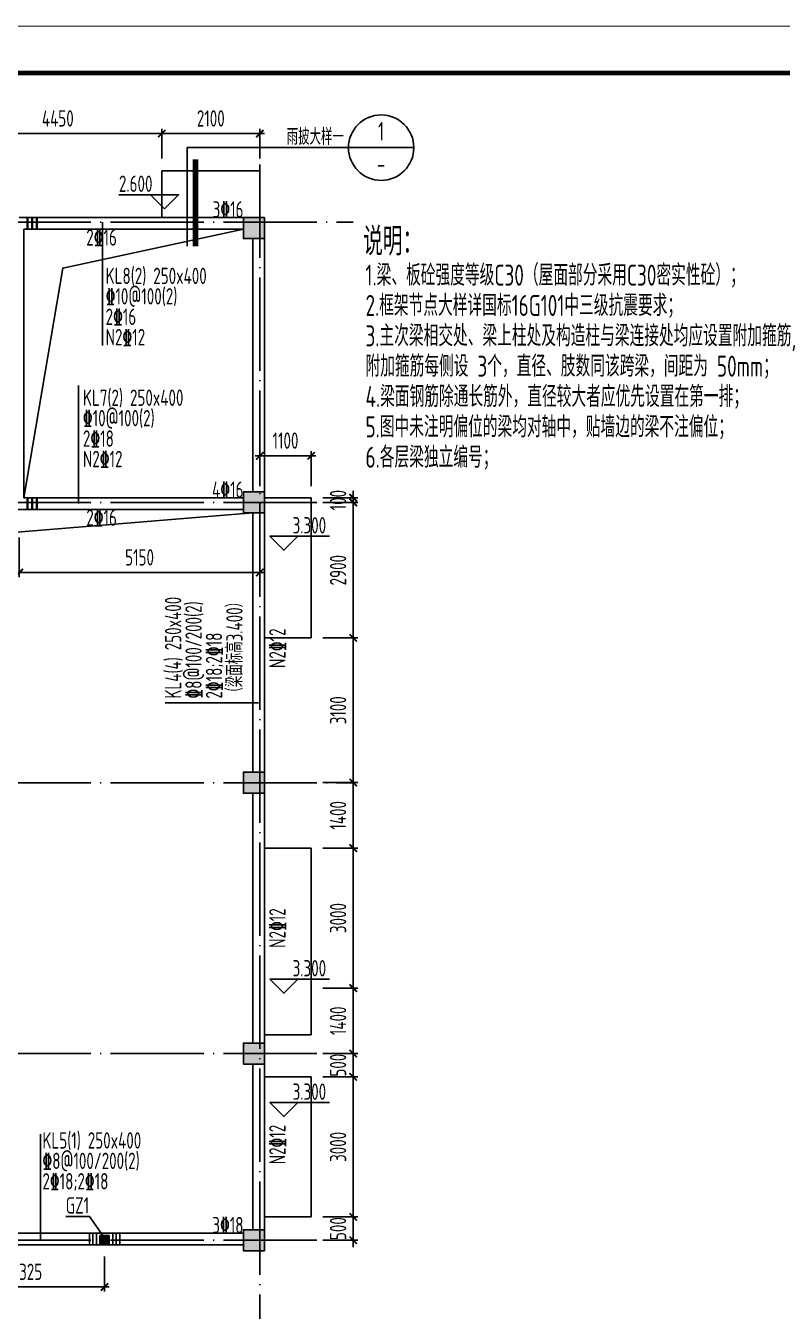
# Model space of a CAD drawing. Extents: x 297659 to 993057, y 192802 to 252212.
# Drawn here: x 743974 to 760173, y 207292 to 234822 of the extents above; entities that cross this region are included whole.
import ezdxf
from ezdxf.enums import TextEntityAlignment as Align

# ---------------------------------------------------------------- set-up
doc = ezdxf.new("R2010")
doc.units = 0
doc.header["$LTSCALE"] = 1000
doc.linetypes.add('DOTE', pattern=[2.42, 2, -0.2, 0.02, -0.2])
doc.layers.get('0').update_dxf_attribs({"linetype": 'CONTINUOUS'})
doc.layers.get('DEFPOINTS').update_dxf_attribs({"linetype": 'CONTINUOUS'})
for name, color, linetype in [('AXIS', 8, 'DOTE'), ('COLU', 7, 'CONTINUOUS'), ('DIM', 3, 'CONTINUOUS'), ('FRAME', 3, 'CONTINUOUS'), ('S_BEAM', 4, 'CONTINUOUS'), ('S_BEAMDIMLOCAL', 7, 'CONTINUOUS'), ('S_BEAMDIMLOCALVER', 7, 'CONTINUOUS'), ('S_BEAMDIMMASS', 2, 'CONTINUOUS'), ('S_BEAMDIMMASSVER', 2, 'CONTINUOUS'), ('S_CL', 2, 'CONTINUOUS'), ('S_SUBBEAMHOOP', 1, 'CONTINUOUS'), ('TEXT', 7, 'CONTINUOUS'), ('THIN', 7, 'CONTINUOUS'), ('TK', 211, 'CONTINUOUS'), ('板标注', 221, 'CONTINUOUS'), ('构造', 6, 'CONTINUOUS'), ('柱涂实', 54, 'CONTINUOUS'), ('洞口边线', 7, 'CONTINUOUS'), ('第三道尺寸线', 4, 'CONTINUOUS')]:
    doc.layers.add(name, color=color, linetype=linetype)
doc.styles.add('TSSD_Dimension', font='tssdeng.shx', dxfattribs={"width": 0.7, "bigfont": 'hztxt.shx'})
doc.styles.add('TSSD_Label', font='tssdeng.shx', dxfattribs={"width": 0.7, "bigfont": 'aHzTXT.shx'})
doc.styles.add('TSSD_Num', font='Tssdeng.shx', dxfattribs={"width": 0.7, "bigfont": 'hztxt.shx'})
doc.styles.add('TSSD_Rein', font='tssdeng.shx', dxfattribs={"width": 0.7, "bigfont": 'hztxt.shx'})
doc.dimstyles.new('TSSD_100_100', dxfattribs={"dimtxt": 350, "dimasz": 150, "dimexe": 100, "dimexo": 250, "dimgap": 150, "dimtad": 1, "dimdec": 0, "dimzin": 0, "dimdsep": 46, "dimtxsty": 'TSSD_Dimension', "dimblk": 'ARCHTICK', "dimcen": 0, "dimdle": 100, "dimclrd": 3, "dimclre": 3, "dimclrt": 7, "dimadec": 0, "dimazin": 0, "dimtfac": 1, "dimtdec": 0, "dimtix": 1, "dimtmove": 2, "dimatfit": 3, "dimfxl": 0, "dimtolj": 1, "dimtzin": 0, "dimarcsym": 0})

# ---------------------------------------------------------------- blocks, each defined once
blk = doc.blocks.new('_ARCHTICK')
at = {"color": 0}
blk.add_lwpolyline([(-0.53, -0.53, 0.25, 0.25, 0), (0.53, 0.53, 0.5, 0.5, 0)], format="xyseb", dxfattribs=at)
blk = doc.blocks.new('*D85')
at = {"layer": 'DEFPOINTS', "color": 0}
for p in [(743837, 224112), (748987, 224112), (743837, 223112)]:
    blk.add_point(p, dxfattribs=at)
at = {"layer": '第三道尺寸线', "color": 3, "lineweight": -2}
for p, q in [((743837, 223862), (743837, 223012)), ((748987, 223862), (748987, 223012)), ((749087, 223112), (743737, 223112))]:
    blk.add_line(p, q, dxfattribs=at)
at = {"layer": '第三道尺寸线', "color": 3, "lineweight": -2, "xscale": 150, "yscale": 150, "zscale": 150, "rotation": 180}
blk.add_blockref('_ARCHTICK', (743837, 223112), dxfattribs=at)
at = {"layer": '第三道尺寸线', "color": 3, "lineweight": -2, "xscale": 150, "yscale": 150, "zscale": 150}
blk.add_blockref('_ARCHTICK', (748987, 223112), dxfattribs=at)
at = {"layer": '第三道尺寸线', "color": 7, "insert": (746412, 223437), "char_height": 350, "attachment_point": 5, "style": 'TSSD_Dimension'}
blk.add_mtext('\\A1;5150', dxfattribs=at)
blk = doc.blocks.new('*D103')
at = {"layer": 'DEFPOINTS', "color": 0}
for p in [(742337, 208712), (745662, 208712), (742337, 207812)]:
    blk.add_point(p, dxfattribs=at)
at = {"layer": 'DIM', "color": 3, "lineweight": -2}
for p, q in [((742337, 208462), (742337, 207712)), ((745662, 208462), (745662, 207712)), ((745762, 207812), (742237, 207812))]:
    blk.add_line(p, q, dxfattribs=at)
at = {"layer": 'DIM', "color": 3, "lineweight": -2, "xscale": 150, "yscale": 150, "zscale": 150, "rotation": 180}
blk.add_blockref('_ARCHTICK', (742337, 207812), dxfattribs=at)
at = {"layer": 'DIM', "color": 3, "lineweight": -2, "xscale": 150, "yscale": 150, "zscale": 150}
blk.add_blockref('_ARCHTICK', (745662, 207812), dxfattribs=at)
at = {"layer": 'DIM', "color": 7, "insert": (743999, 208137), "char_height": 350, "attachment_point": 5, "style": 'TSSD_Dimension'}
blk.add_mtext('\\A1;3325', dxfattribs=at)
blk = doc.blocks.new('*D104')
at = {"layer": 'DEFPOINTS', "color": 0}
for p in [(750087, 225612), (748987, 224712), (750087, 224712)]:
    blk.add_point(p, dxfattribs=at)
at = {"layer": '第三道尺寸线', "color": 3, "lineweight": -2}
for p, q in [((748887, 225612), (750187, 225612)), ((748987, 224962), (748987, 225712)), ((750087, 224962), (750087, 225712))]:
    blk.add_line(p, q, dxfattribs=at)
at = {"layer": '第三道尺寸线', "color": 3, "lineweight": -2, "xscale": 150, "yscale": 150, "zscale": 150, "rotation": 180}
blk.add_blockref('_ARCHTICK', (748987, 225612), dxfattribs=at)
at = {"layer": '第三道尺寸线', "color": 3, "lineweight": -2, "xscale": 150, "yscale": 150, "zscale": 150}
blk.add_blockref('_ARCHTICK', (750087, 225612), dxfattribs=at)
at = {"layer": '第三道尺寸线', "color": 7, "insert": (749537, 225937), "char_height": 350, "attachment_point": 5, "style": 'TSSD_Dimension'}
blk.add_mtext('\\A1;1100', dxfattribs=at)
blk = doc.blocks.new('*D105')
at = {"layer": 'DEFPOINTS', "color": 0}
for p in [(750087, 209312), (750987, 209312), (750087, 208812)]:
    blk.add_point(p, dxfattribs=at)
at = {"layer": '第三道尺寸线', "color": 3, "lineweight": -2}
for p, q in [((750337, 209312), (751087, 209312)), ((750987, 209312), (750987, 209462)), ((750987, 208812), (750987, 209312)), ((750337, 208812), (751087, 208812)), ((750987, 208812), (750987, 208662))]:
    blk.add_line(p, q, dxfattribs=at)
at = {"layer": '第三道尺寸线', "color": 3, "lineweight": -2, "xscale": 150, "yscale": 150, "zscale": 150}
for p, rotation in [((750987, 209312), 270), ((750987, 208812), 90)]:
    blk.add_blockref('_ARCHTICK', p, dxfattribs=dict(at, rotation=rotation))
at = {"layer": '第三道尺寸线', "color": 7, "insert": (750662, 209062), "char_height": 350, "attachment_point": 5, "rotation": 90, "style": 'TSSD_Dimension'}
blk.add_mtext('\\A1;500', dxfattribs=at)
blk = doc.blocks.new('*D106')
at = {"layer": 'DEFPOINTS', "color": 0}
for p in [(750087, 212312), (750987, 212312), (750087, 209312)]:
    blk.add_point(p, dxfattribs=at)
at = {"layer": '第三道尺寸线', "color": 3, "lineweight": -2}
for p, q in [((750337, 212312), (751087, 212312)), ((750987, 209212), (750987, 212412)), ((750337, 209312), (751087, 209312))]:
    blk.add_line(p, q, dxfattribs=at)
at = {"layer": '第三道尺寸线', "color": 3, "lineweight": -2, "xscale": 150, "yscale": 150, "zscale": 150}
for p, rotation in [((750987, 212312), 90), ((750987, 209312), 270)]:
    blk.add_blockref('_ARCHTICK', p, dxfattribs=dict(at, rotation=rotation))
at = {"layer": '第三道尺寸线', "color": 7, "insert": (750662, 210812), "char_height": 350, "attachment_point": 5, "rotation": 90, "style": 'TSSD_Dimension'}
blk.add_mtext('\\A1;3000', dxfattribs=at)
blk = doc.blocks.new('*D107')
at = {"layer": 'DEFPOINTS', "color": 0}
for p in [(750087, 212812), (750987, 212812), (750087, 212312)]:
    blk.add_point(p, dxfattribs=at)
at = {"layer": '第三道尺寸线', "color": 3, "lineweight": -2}
for p, q in [((750337, 212812), (751087, 212812)), ((750987, 212812), (750987, 212962)), ((750987, 212312), (750987, 212812)), ((750337, 212312), (751087, 212312)), ((750987, 212312), (750987, 212162))]:
    blk.add_line(p, q, dxfattribs=at)
at = {"layer": '第三道尺寸线', "color": 3, "lineweight": -2, "xscale": 150, "yscale": 150, "zscale": 150}
for p, rotation in [((750987, 212812), 270), ((750987, 212312), 90)]:
    blk.add_blockref('_ARCHTICK', p, dxfattribs=dict(at, rotation=rotation))
at = {"layer": '第三道尺寸线', "color": 7, "insert": (750662, 212562), "char_height": 350, "attachment_point": 5, "rotation": 90, "style": 'TSSD_Dimension'}
blk.add_mtext('\\A1;500', dxfattribs=at)
blk = doc.blocks.new('*D108')
at = {"layer": 'DEFPOINTS', "color": 0}
for p in [(750087, 214212), (750987, 214212), (750087, 212812)]:
    blk.add_point(p, dxfattribs=at)
at = {"layer": '第三道尺寸线', "color": 3, "lineweight": -2}
for p, q in [((750337, 214212), (751087, 214212)), ((750987, 212712), (750987, 214312)), ((750337, 212812), (751087, 212812))]:
    blk.add_line(p, q, dxfattribs=at)
at = {"layer": '第三道尺寸线', "color": 3, "lineweight": -2, "xscale": 150, "yscale": 150, "zscale": 150}
for p, rotation in [((750987, 214212), 90), ((750987, 212812), 270)]:
    blk.add_blockref('_ARCHTICK', p, dxfattribs=dict(at, rotation=rotation))
at = {"layer": '第三道尺寸线', "color": 7, "insert": (750662, 213512), "char_height": 350, "attachment_point": 5, "rotation": 90, "style": 'TSSD_Dimension'}
blk.add_mtext('\\A1;1400', dxfattribs=at)
blk = doc.blocks.new('*D109')
at = {"layer": 'DEFPOINTS', "color": 0}
for p in [(750087, 217212), (750987, 217212), (750087, 214212)]:
    blk.add_point(p, dxfattribs=at)
at = {"layer": '第三道尺寸线', "color": 3, "lineweight": -2}
for p, q in [((750987, 214112), (750987, 217312)), ((750337, 217212), (751087, 217212)), ((750337, 214212), (751087, 214212))]:
    blk.add_line(p, q, dxfattribs=at)
at = {"layer": '第三道尺寸线', "color": 3, "lineweight": -2, "xscale": 150, "yscale": 150, "zscale": 150}
for p, rotation in [((750987, 217212), 90), ((750987, 214212), 270)]:
    blk.add_blockref('_ARCHTICK', p, dxfattribs=dict(at, rotation=rotation))
at = {"layer": '第三道尺寸线', "color": 7, "insert": (750662, 215712), "char_height": 350, "attachment_point": 5, "rotation": 90, "style": 'TSSD_Dimension'}
blk.add_mtext('\\A1;3000', dxfattribs=at)
blk = doc.blocks.new('*D110')
at = {"layer": 'DEFPOINTS', "color": 0}
for p in [(750087, 218612), (750987, 218612), (750087, 217212)]:
    blk.add_point(p, dxfattribs=at)
at = {"layer": '第三道尺寸线', "color": 3, "lineweight": -2}
for p, q in [((750337, 218612), (751087, 218612)), ((750987, 217112), (750987, 218712)), ((750337, 217212), (751087, 217212))]:
    blk.add_line(p, q, dxfattribs=at)
at = {"layer": '第三道尺寸线', "color": 3, "lineweight": -2, "xscale": 150, "yscale": 150, "zscale": 150}
for p, rotation in [((750987, 218612), 90), ((750987, 217212), 270)]:
    blk.add_blockref('_ARCHTICK', p, dxfattribs=dict(at, rotation=rotation))
at = {"layer": '第三道尺寸线', "color": 7, "insert": (750662, 217912), "char_height": 350, "attachment_point": 5, "rotation": 90, "style": 'TSSD_Dimension'}
blk.add_mtext('\\A1;1400', dxfattribs=at)
blk = doc.blocks.new('*D111')
at = {"layer": 'DEFPOINTS', "color": 0}
for p in [(750087, 221712), (750987, 221712), (750087, 218612)]:
    blk.add_point(p, dxfattribs=at)
at = {"layer": '第三道尺寸线', "color": 3, "lineweight": -2}
for p, q in [((750337, 221712), (751087, 221712)), ((750987, 218512), (750987, 221812)), ((750337, 218612), (751087, 218612))]:
    blk.add_line(p, q, dxfattribs=at)
at = {"layer": '第三道尺寸线', "color": 3, "lineweight": -2, "xscale": 150, "yscale": 150, "zscale": 150}
for p, rotation in [((750987, 221712), 90), ((750987, 218612), 270)]:
    blk.add_blockref('_ARCHTICK', p, dxfattribs=dict(at, rotation=rotation))
at = {"layer": '第三道尺寸线', "color": 7, "insert": (750662, 220162), "char_height": 350, "attachment_point": 5, "rotation": 90, "style": 'TSSD_Dimension'}
blk.add_mtext('\\A1;3100', dxfattribs=at)
blk = doc.blocks.new('*D112')
at = {"layer": 'DEFPOINTS', "color": 0}
for p in [(750087, 224612), (750987, 224612), (750087, 221712)]:
    blk.add_point(p, dxfattribs=at)
at = {"layer": '第三道尺寸线', "color": 3, "lineweight": -2}
for p, q in [((750987, 221612), (750987, 224712)), ((750337, 224612), (751087, 224612)), ((750337, 221712), (751087, 221712))]:
    blk.add_line(p, q, dxfattribs=at)
at = {"layer": '第三道尺寸线', "color": 3, "lineweight": -2, "xscale": 150, "yscale": 150, "zscale": 150}
for p, rotation in [((750987, 224612), 90), ((750987, 221712), 270)]:
    blk.add_blockref('_ARCHTICK', p, dxfattribs=dict(at, rotation=rotation))
at = {"layer": '第三道尺寸线', "color": 7, "insert": (750662, 223162), "char_height": 350, "attachment_point": 5, "rotation": 90, "style": 'TSSD_Dimension'}
blk.add_mtext('\\A1;2900', dxfattribs=at)
blk = doc.blocks.new('*D113')
at = {"layer": 'DEFPOINTS', "color": 0}
for p in [(750087, 224712), (750987, 224712), (750087, 224612)]:
    blk.add_point(p, dxfattribs=at)
at = {"layer": '第三道尺寸线', "color": 3, "lineweight": -2}
for p, q in [((750337, 224712), (751087, 224712)), ((750987, 224712), (750987, 224862)), ((750987, 224612), (750987, 224712)), ((750337, 224612), (751087, 224612)), ((750987, 224612), (750987, 224462))]:
    blk.add_line(p, q, dxfattribs=at)
at = {"layer": '第三道尺寸线', "color": 3, "lineweight": -2, "xscale": 150, "yscale": 150, "zscale": 150}
for p, rotation in [((750987, 224712), 270), ((750987, 224612), 90)]:
    blk.add_blockref('_ARCHTICK', p, dxfattribs=dict(at, rotation=rotation))
at = {"layer": '第三道尺寸线', "color": 7, "insert": (750662, 224662), "char_height": 350, "attachment_point": 5, "rotation": 90, "style": 'TSSD_Dimension'}
blk.add_mtext('\\A1;100', dxfattribs=at)
blk = doc.blocks.new('*D118')
at = {"layer": 'DEFPOINTS', "color": 0}
for p in [(746887, 232511), (742437, 231725), (746887, 231725)]:
    blk.add_point(p, dxfattribs=at)
at = {"layer": '第三道尺寸线', "color": 3, "lineweight": -2}
for p, q in [((742337, 232511), (746987, 232511)), ((742437, 231975), (742437, 232611)), ((746887, 231975), (746887, 232611))]:
    blk.add_line(p, q, dxfattribs=at)
at = {"layer": '第三道尺寸线', "color": 3, "lineweight": -2, "xscale": 150, "yscale": 150, "zscale": 150, "rotation": 180}
blk.add_blockref('_ARCHTICK', (742437, 232511), dxfattribs=at)
at = {"layer": '第三道尺寸线', "color": 3, "lineweight": -2, "xscale": 150, "yscale": 150, "zscale": 150}
blk.add_blockref('_ARCHTICK', (746887, 232511), dxfattribs=at)
at = {"layer": '第三道尺寸线', "color": 7, "insert": (744662, 232836), "char_height": 350, "attachment_point": 5, "style": 'TSSD_Dimension'}
blk.add_mtext('\\A1;4450', dxfattribs=at)
blk = doc.blocks.new('*D119')
at = {"layer": 'DEFPOINTS', "color": 0}
for p in [(748987, 232511), (746887, 231725), (748987, 231725)]:
    blk.add_point(p, dxfattribs=at)
at = {"layer": '第三道尺寸线', "color": 3, "lineweight": -2}
for p, q in [((746787, 232511), (749087, 232511)), ((746887, 231975), (746887, 232611)), ((748987, 231975), (748987, 232611))]:
    blk.add_line(p, q, dxfattribs=at)
at = {"layer": '第三道尺寸线', "color": 3, "lineweight": -2, "xscale": 150, "yscale": 150, "zscale": 150, "rotation": 180}
blk.add_blockref('_ARCHTICK', (746887, 232511), dxfattribs=at)
at = {"layer": '第三道尺寸线', "color": 3, "lineweight": -2, "xscale": 150, "yscale": 150, "zscale": 150}
blk.add_blockref('_ARCHTICK', (748987, 232511), dxfattribs=at)
at = {"layer": '第三道尺寸线', "color": 7, "insert": (747937, 232836), "char_height": 350, "attachment_point": 5, "style": 'TSSD_Dimension'}
blk.add_mtext('\\A1;2100', dxfattribs=at)
blk = doc.blocks.new('ts_idx')
at = {"color": 0, "linetype": 'ByBlock', "lineweight": -2}
blk.add_line((-0.5, 0), (0.5, 0), dxfattribs=at)
blk.add_circle((0, 0), 0.5, dxfattribs=at)
at = {"color": 0, "linetype": 'ByBlock', "lineweight": -2, "style": 'TSSD_Num', "width": 0.7}
for tag, p in [('1', (0, 0.25)), ('A', (0, -0.25))]:
    blk.add_attdef(tag, text='', height=0.286, dxfattribs=at).set_placement(p, align=Align.MIDDLE_CENTER)
blk = doc.blocks.new('TK-A2+(743X420)')
at = {"layer": 'FRAME'}
for points in [[(687193, 234812, 20, 20, 0), (687193, 192812, 20, 20, 0), (761483, 192812, 20, 20, 0), (761483, 234812, 20, 20, 0)], [(689693, 233812, 100, 100, 0), (689693, 193812, 100, 100, 0), (760483, 193812, 100, 100, 0), (760483, 233812, 100, 100, 0)]]:
    blk.add_lwpolyline(points, format="xyseb", close=True, dxfattribs=at)

msp = doc.modelspace()

# ---------------------------------------------------------------- hatches: boundary and pattern name
at = {"layer": '柱涂实'}
for points in [[(749086.971, 230261.707), (749086.971, 230711.707), (748636.971, 230711.707), (748636.971, 230261.707), (749086.971, 230261.707)], [(749086.971, 224386.707), (749086.971, 224836.707), (748636.971, 224836.707), (748636.971, 224386.707), (749086.971, 224386.707)], [(749086.971, 218386.709), (749086.971, 218836.709), (748636.971, 218836.709), (748636.971, 218386.709), (749086.971, 218386.709)], [(749086.971, 212586.708), (749086.971, 213036.708), (748636.971, 213036.708), (748636.971, 212586.708), (749086.971, 212586.708)], [(749086.971, 208586.708), (749086.971, 209036.708), (748636.971, 209036.708), (748636.971, 208586.708), (749086.971, 208586.708)], [(745761.971, 208711.708), (745561.971, 208711.708), (745561.971, 208911.708), (745761.971, 208911.708)]]:
    msp.add_hatch(color=256, dxfattribs=at).paths.add_polyline_path(points)

# ---------------------------------------------------------------- linework, layer by layer
at = {"layer": 'AXIS'}
for p, q in [((748986.971, 200811.708), (748986.971, 232611.708)), ((733686.971, 230611.708), (750986.971, 230611.708)), ((733686.971, 224611.708), (750986.971, 224611.708)), ((733686.971, 218611.708), (750986.971, 218611.708)), ((733686.971, 212811.708), (750986.971, 212811.708)), ((733686.971, 208811.708), (750986.971, 208811.708))]:
    msp.add_line(p, q, dxfattribs=at)
at = {"layer": 'COLU', "ltscale": 0.01}
msp.add_lwpolyline([(745761.971, 208911.708), (745761.971, 208711.708), (745561.971, 208711.708), (745561.971, 208911.708)], close=True, dxfattribs=at)
at = {"layer": 'S_BEAM', "ltscale": 0.01}
for p, q in [((743836.971, 230711.707), (748636.971, 230711.707)), ((743936.971, 230461.707), (748636.971, 230461.707)), ((748836.971, 224836.707), (748836.971, 230261.707)), ((749086.971, 224836.707), (749086.971, 230261.707)), ((743936.971, 224711.707), (748636.971, 224711.707)), ((743836.971, 224461.707), (748636.971, 224461.707)), ((748836.971, 218836.709), (748836.971, 224386.707)), ((749086.971, 218836.709), (749086.971, 224386.707)), ((748836.971, 213036.708), (748836.971, 218386.709)), ((749086.971, 213036.708), (749086.971, 218386.709)), ((748836.971, 209036.708), (748836.971, 212586.708)), ((749086.971, 209036.708), (749086.971, 212586.708)), ((742561.971, 208961.708), (748636.971, 208961.708)), ((742561.971, 208711.708), (748636.971, 208711.708))]:
    msp.add_line(p, q, dxfattribs=at)
at = {"layer": 'S_BEAMDIMMASS', "ltscale": 0.01}
for p, q in [((745617.955, 227976.713), (745617.955, 230611.708)), ((745107.354, 224586.707), (745107.354, 227117.957)), ((744293.009, 208836.708), (744293.009, 211087.634))]:
    msp.add_line(p, q, dxfattribs=at)
at = {"layer": 'S_BEAMDIMMASSVER', "ltscale": 0.01}
msp.add_line((748961.971, 220318.849), (746958.382, 220318.849), dxfattribs=at)
at = {"layer": 'S_CL', "ltscale": 0.01}
for points in [[(749086.971, 230261.707), (749086.971, 230711.707), (748636.971, 230711.707), (748636.971, 230261.707)], [(749086.971, 224386.707), (749086.971, 224836.707), (748636.971, 224836.707), (748636.971, 224386.707)], [(749086.971, 218386.709), (749086.971, 218836.709), (748636.971, 218836.709), (748636.971, 218386.709)], [(749086.971, 212586.708), (749086.971, 213036.708), (748636.971, 213036.708), (748636.971, 212586.708)], [(749086.971, 208586.708), (749086.971, 209036.708), (748636.971, 209036.708), (748636.971, 208586.708)]]:
    msp.add_lwpolyline(points, close=True, dxfattribs=at)
at = {"layer": 'S_SUBBEAMHOOP', "ltscale": 0.01}
for points, const_width in [([(744011.971, 230711.707), (744011.971, 230461.707)], 45), ([(744111.971, 230711.707), (744111.971, 230461.707)], 45), ([(744211.971, 230711.707), (744211.971, 230461.707)], 45), ([(744011.971, 224711.707), (744011.971, 224461.707)], 45), ([(744111.971, 224711.707), (744111.971, 224461.707)], 45), ([(744211.971, 224711.707), (744211.971, 224461.707)], 45), ([(745336.971, 208711.708), (745336.971, 208961.708)], 35), ([(745411.971, 208711.708), (745411.971, 208961.708)], 35), ([(745486.971, 208711.708), (745486.971, 208961.708)], 35), ([(745836.971, 208711.708), (745836.971, 208961.708)], 35), ([(745911.971, 208711.708), (745911.971, 208961.708)], 35), ([(745986.971, 208711.708), (745986.971, 208961.708)], 35)]:
    msp.add_lwpolyline(points, dxfattribs=dict(at, const_width=const_width))
at = {"layer": 'TEXT'}
msp.add_lwpolyline([(744832.131, 209323.545), (745338.433, 209323.545), (745626.547, 208911.708)], dxfattribs=at)
at = {"layer": 'THIN'}
for p, q in [((747431.745, 232210.09), (751481.543, 232210.09)), ((747431.745, 230099.115), (747431.745, 232210.09))]:
    msp.add_line(p, q, dxfattribs=at)
at = {"layer": 'THIN', "const_width": 120}
msp.add_lwpolyline([(747611.745, 230099.115), (747611.745, 231957.507)], dxfattribs=at)
at = {"layer": 'THIN'}
for points in [[(745970.356, 231202.677), (747248.817, 231202.677), (746948.817, 230902.677), (746648.817, 231202.677)], [(750480.565, 223888.183), (749202.104, 223888.183), (749502.104, 223588.183), (749802.104, 223888.183)], [(750480.565, 214402.891), (749202.104, 214402.891), (749502.104, 214102.891), (749802.104, 214402.891)], [(750480.565, 211759.703), (749202.104, 211759.703), (749502.104, 211459.703), (749802.104, 211759.703)]]:
    msp.add_lwpolyline(points, dxfattribs=at)
at = {"layer": '构造'}
for p, q in [((746886.971, 230711.708), (746886.971, 231711.708)), ((746886.971, 231711.708), (748986.971, 231711.708)), ((748986.971, 230711.708), (748986.971, 231711.708)), ((749086.971, 224711.708), (750086.971, 224711.708)), ((750086.971, 221711.708), (750086.971, 224711.708)), ((749086.971, 221711.708), (750086.971, 221711.708)), ((749086.971, 217211.708), (750086.971, 217211.708)), ((750086.971, 213211.708), (750086.971, 217211.708)), ((750086.971, 213211.708), (749086.971, 213211.708)), ((749086.971, 212311.708), (750086.971, 212311.708)), ((750086.971, 209311.708), (750086.971, 212311.708)), ((749086.971, 209311.708), (750086.971, 209311.708))]:
    msp.add_line(p, q, dxfattribs=at)
at = {"layer": '洞口边线', "ltscale": 0.01}
for points in [[(748636.971, 230461.707), (743936.971, 230461.707), (743936.971, 224711.707), (744767.821, 229630.857), (748636.971, 230461.707)], [(748836.971, 224386.707), (748636.971, 224386.707), (748636.971, 224461.707), (742561.971, 224461.707), (742561.971, 224386.707), (742111.971, 224386.707), (742111.971, 224461.707), (736036.971, 224461.707), (736036.971, 224386.707), (735836.971, 224386.707), (735836.971, 218836.709), (736818.082, 223405.596), (748836.971, 224386.707)]]:
    msp.add_lwpolyline(points, close=True, dxfattribs=at)

# ---------------------------------------------------------------- block references
at = {"layer": 'THIN'}
ref = msp.add_blockref('ts_idx', (751584.037, 232210.09), dxfattribs=dict(at, xscale=1400, yscale=1400, zscale=1400))
ref.add_attrib('1', '1', dxfattribs={"height": 400, "style": 'TSSD_Num', "width": 0.7}).set_placement((751584.037, 232560.09), align=Align.MIDDLE_CENTER)
ref.add_attrib('10', '-', dxfattribs={"height": 400, "style": 'TSSD_Num', "width": 0.7}).set_placement((751584.037, 231860.09), align=Align.MIDDLE_CENTER)
at = {"layer": 'TK'}
msp.add_blockref('TK-A2+(743X420)', (38354.043, 0), dxfattribs=at)

# ---------------------------------------------------------------- texts
at = {"layer": 'S_BEAMDIMLOCAL', "style": 'TSSD_Rein', "width": 0.7}
for s, p in [('3%%13216', (748636.971, 230711.757)), ('4%%13216', (748636.971, 224711.757)), ('3%%13218', (748636.971, 208961.758))]:
    msp.add_text(s, height=350, dxfattribs=at).set_placement(p, align=Align.RIGHT)
for p in [(745599.471, 230461.657), (745599.471, 224461.657)]:
    msp.add_text('2%%13216', height=350, dxfattribs=at).set_placement(p, align=Align.TOP_CENTER)
at = {"layer": 'S_BEAMDIMLOCALVER', "style": 'TSSD_Rein', "width": 0.7}
for p in [(749536.971, 221490.171), (749536.971, 215497.695), (749536.971, 210862.006)]:
    msp.add_text('N2%%13212', height=350, rotation=89.9999985, dxfattribs=at).set_placement(p, align=Align.CENTER)
at = {"layer": 'S_BEAMDIMMASS', "style": 'TSSD_Rein', "width": 0.7}
for s, height, p in [('KL8(2) 250x400', 349.99999, (745685.113, 229289.213)), ('%%13210@100(2)', 349.99999, (745685.113, 228851.713)), ('2%%13216', 350, (745685.113, 228414.213)), ('N2%%13212', 350, (745685.113, 227976.713)), ('KL7(2) 250x400', 349.99999, (745198.99, 226680.507)), ('%%13210@100(2)', 349.99999, (745198.99, 226243.007)), ('2%%13218', 350, (745198.99, 225805.507)), ('N2%%13212', 350, (745198.99, 225368.007)), ('KL5(1) 250x400', 349.99999, (744331.971, 210775.282)), ('%%1328@100/200(2)', 349.99999, (744331.971, 210337.782)), ('2%%13218;2%%13218', 349.99999, (744331.971, 209900.282))]:
    msp.add_text(s, height=height, dxfattribs=at).set_placement(p)
at = {"layer": 'S_BEAMDIMMASSVER', "style": 'TSSD_Rein', "width": 0.7}
for s, p in [('KL4(4) 250x400', (747305.671, 220411.709)), ('%%1328@100/200(2)', (747743.171, 220411.709)), ('（梁面标高3.400）', (748618.671, 220411.709)), ('2%%13218;2%%13218', (748180.671, 220411.709))]:
    msp.add_text(s, height=349.99999, rotation=89.9999985, dxfattribs=at).set_placement(p)
at = {"layer": 'TEXT', "linetype": 'ByBlock', "style": 'TSSD_Rein', "width": 0.7}
msp.add_text('雨披大样一', height=350, dxfattribs=at).set_placement((749561.314, 232270.09))
at = {"layer": 'TEXT', "style": 'TSSD_Rein', "width": 0.7}
msp.add_text('GZ1', height=350, dxfattribs=at).set_placement((744832.131, 209383.545))
at = {"layer": 'THIN', "style": 'TSSD_Label', "width": 0.7}
for s, p in [('2.600', (745970.356, 231262.677)), ('3.300', (749689.027, 223948.183)), ('3.300', (749689.027, 214462.891)), ('3.300', (749689.027, 211819.703))]:
    msp.add_text(s, height=350, dxfattribs=at).set_placement(p)
at = {"layer": '板标注', "style": 'TSSD_Rein', "width": 0.7}
for s, height, p in [('说明：', 600, (751201.154, 229902.053)), ('1.梁、板砼强度等级C30（屋面部分采用C30密实性砼）；', 450, (751248.963, 229256.247)), ('2.框架节点大样详国标16G101中三级抗震要求；', 450, (751248.963, 228606.247)), ('3.主次梁相交处、梁上柱处及构造柱与梁连接处均应设置附加箍筋,', 450, (751248.963, 227956.247)), ('附加箍筋每侧设 3个，直径、肢数同该跨梁，间距为 50mm；', 450, (751248.963, 227306.247)), ('4.梁面钢筋除通长筋外，直径较大者应优先设置在第一排；', 450, (751248.963, 226656.247)), ('5.图中未注明偏位的梁均对轴中，贴墙边的梁不注偏位；', 450, (751248.963, 226006.247)), ('6.各层梁独立编号；', 450, (751248.963, 225356.247))]:
    msp.add_text(s, height=height, dxfattribs=at).set_placement(p)

# ---------------------------------------------------------------- dimensions: what is measured, and where the dimension line sits
at = {"layer": 'DIM'}
dim = msp.add_linear_dim(base=(742336.971, 207811.708), p1=(745661.971, 208711.708), p2=(742336.971, 208711.708), dimstyle='TSSD_100_100', dxfattribs=at)
dim.commit()
dim.dimension.update_dxf_attribs({"geometry": '*D103', "text_midpoint": (743999.471, 208136.708)})
at = {"layer": '第三道尺寸线'}
for p1, p2, distance, picture, middle in [((742436.971, 231725.425), (746886.971, 231725.425), 785.988, '*D118', (744661.971, 232836.413)), ((746886.971, 231725.425), (748986.971, 231725.425), 785.988, '*D119', (747936.971, 232836.413)), ((748986.971, 224711.708), (750086.971, 224711.708), 900, '*D104', (749536.971, 225936.708)), ((750086.971, 224611.708), (750086.971, 224711.708), -900, '*D113', (750661.971, 224661.708)), ((750086.971, 221711.708), (750086.971, 224611.708), -900, '*D112', (750661.971, 223161.708)), ((750086.971, 218611.708), (750086.971, 221711.708), -900, '*D111', (750661.971, 220161.708)), ((750086.971, 217211.708), (750086.971, 218611.708), -900, '*D110', (750661.971, 217911.708)), ((750086.971, 214211.708), (750086.971, 217211.708), -900, '*D109', (750661.971, 215711.708)), ((750086.971, 212811.708), (750086.971, 214211.708), -900, '*D108', (750661.971, 213511.708)), ((750086.971, 212311.708), (750086.971, 212811.708), -900, '*D107', (750661.971, 212561.708)), ((750086.971, 209311.708), (750086.971, 212311.708), -900, '*D106', (750661.971, 210811.708)), ((750086.971, 208811.708), (750086.971, 209311.708), -900, '*D105', (750661.971, 209061.708))]:
    dim = msp.add_aligned_dim(p1=p1, p2=p2, distance=distance, dimstyle='TSSD_100_100', dxfattribs=at)
    dim.commit()
    dim.dimension.update_dxf_attribs({"geometry": picture, "text_midpoint": middle})
dim = msp.add_linear_dim(base=(743836.971, 223111.708), p1=(748986.971, 224111.708), p2=(743836.971, 224111.708), angle=180, dimstyle='TSSD_100_100', dxfattribs=at)
dim.commit()
dim.dimension.update_dxf_attribs({"geometry": '*D85', "text_midpoint": (746411.971, 223436.708)})

doc.saveas('drawing.dxf')
